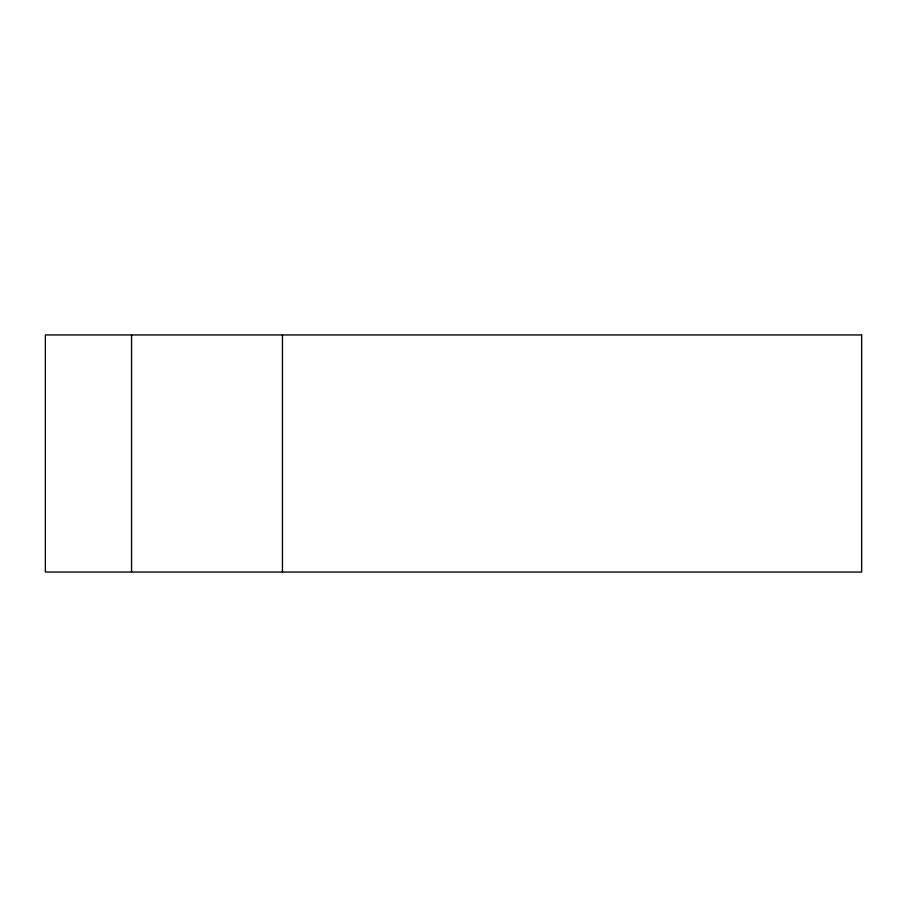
<?xml version="1.0" encoding="UTF-8"?>
<svg xmlns="http://www.w3.org/2000/svg" width="907" height="907" viewBox="0 0 907 907"><rect width="100%" height="100%" fill="white"/><g stroke="black" fill="none" stroke-linecap="round" stroke-linejoin="round"><path stroke-width="1.36" d="M282.451 334.955L282.451 572.045M131.572 334.955L131.572 572.045M861.65 334.955L45.35 334.955L45.35 572.045L861.65 572.045L861.65 334.955"/></g></svg>
